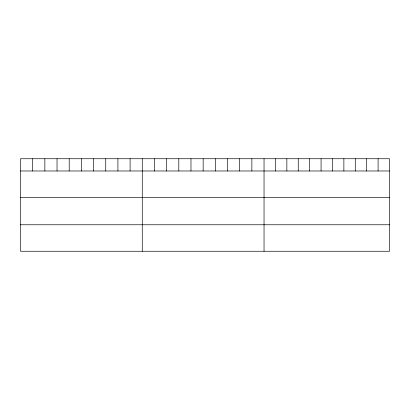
<?xml version="1.0" encoding="UTF-8"?>
<svg xmlns="http://www.w3.org/2000/svg" width="410" height="410" viewBox="0 0 410 410"><rect width="100%" height="100%" fill="white"/><g stroke="black" fill="none" stroke-linecap="round" stroke-linejoin="round"><path stroke-width="0.61" d="M389.5 170.98L389.5 251.263L20.5 251.263L20.5 158.737L389.5 158.737L389.5 170.98L20.5 170.98M20.5 197.471L389.5 197.471M20.5 224.767L389.5 224.767M378.097 158.737L378.097 170.98M366.689 158.737L366.689 170.98M355.285 158.737L355.285 170.98M343.877 158.737L343.877 170.98M332.474 158.737L332.474 170.98M321.066 158.737L321.066 170.98M309.663 158.737L309.663 170.98M298.255 158.737L298.255 170.98M286.851 158.737L286.851 170.98M275.443 158.737L275.443 170.98M264.04 158.737L264.04 251.263M251.863 158.737L251.863 170.98M239.686 158.737L239.686 170.98M227.509 158.737L227.509 170.98M215.332 158.737L215.332 170.98M203.155 158.737L203.155 170.98M190.978 158.737L190.978 170.98M178.801 158.737L178.801 170.98M166.624 158.737L166.624 170.98M154.447 158.737L154.447 170.98M142.27 158.737L142.27 251.263M130.093 158.737L130.093 170.98M117.916 158.737L117.916 170.98M105.739 158.737L105.739 170.98M93.562 158.737L93.562 170.98M81.385 158.737L81.385 170.98M69.208 158.737L69.208 170.98M57.031 158.737L57.031 170.98M44.854 158.737L44.854 170.98M32.677 158.737L32.677 170.98"/></g></svg>
